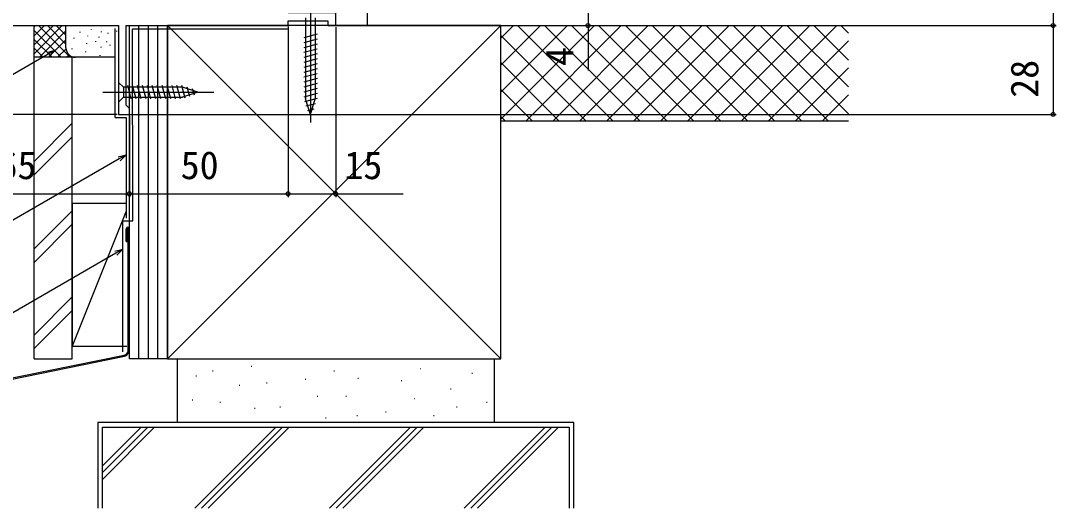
# Model space of a CAD drawing. Units: millimetres, scale not verified. Extents: x -525 to 525, y -783 to 779.
# Drawn here: x -344.2 to -18, y -194.6 to -41.1 of the extents above; entities that cross this region are included whole.
import ezdxf
from ezdxf.enums import TextEntityAlignment as Align

# ---------------------------------------------------------------- set-up
doc = ezdxf.new("R2010")
doc.units = ezdxf.units.MM
doc.header["$LTSCALE"] = 4
for name, color, linetype in [('0-2_YKK_11', 7, 'Continuous'), ('0-5_YKK_13', 4, 'Continuous'), ('0-7_YKK_D', 6, 'Continuous'), ('0-9_YSS_K', 3, 'Continuous'), ('0-A_YSS_KE', 3, 'Continuous')]:
    doc.layers.add(name, color=color, linetype=linetype)
doc.styles.add('ＭＳ ゴシック', font='')
doc.styles.get('ＭＳ ゴシック').set_extended_font_data('MS Gothic')

msp = doc.modelspace()

# ---------------------------------------------------------------- linework, layer by layer
at = {"layer": '0-2_YKK_11'}
msp.add_lwpolyline([(-374, -42.576), (-313.4, -42.576), (-313.4, -70.576), (-310, -70.576), (-310, -68.676), (-310.5, -68.176), (-311, -67.676), (-311, -42.576), (-260, -42.576), (-260, -41.076), (-247.5, -41.076), (-247.5, -42.576), (-245, -42.576), (-245, -38.576), (-260, -38.576)], dxfattribs=at)
at = {"layer": '0-5_YKK_13'}
for p, q in [((-253, -36.076), (-253.001, -73.076)), ((-254.55, -40.126), (-254.55, -65.66)), ((-251.45, -40.126), (-251.45, -65.66)), ((-250.9, -45.321), (-255.1, -46.447)), ((-250.9, -46.874), (-255.1, -48)), ((-250.9, -48.427), (-255.1, -49.553)), ((-250.9, -49.98), (-255.1, -51.106)), ((-250.9, -51.533), (-255.1, -52.658)), ((-250.9, -53.086), (-255.1, -54.211)), ((-250.9, -54.639), (-255.1, -55.764)), ((-250.9, -56.192), (-255.1, -57.317)), ((-250.9, -57.745), (-255.1, -58.87)), ((-313.4, -60.476), (-313.4, -66.676)), ((-313.4, -60.476), (-311.85, -62.026)), ((-309.424, -65.676), (-310.549, -61.476)), ((-307.871, -65.676), (-308.996, -61.476)), ((-306.318, -65.676), (-307.443, -61.476)), ((-304.765, -65.676), (-305.89, -61.476)), ((-303.212, -65.676), (-304.337, -61.476)), ((-301.659, -65.676), (-302.784, -61.476)), ((-300.106, -65.676), (-301.232, -61.476)), ((-298.553, -65.676), (-299.679, -61.476)), ((-297, -65.676), (-298.126, -61.476)), ((-295.447, -65.676), (-296.573, -61.476)), ((-293.894, -65.676), (-295.02, -61.476)), ((-292.411, -65.417), (-293.467, -61.476)), ((-290.979, -64.966), (-291.792, -61.93)), ((-250.9, -59.298), (-255.1, -60.423)), ((-250.9, -60.851), (-255.1, -61.976)), ((-318.4, -63.576), (-283.4, -63.576)), ((-313.4, -66.676), (-311.85, -65.126)), ((-293.316, -62.026), (-311.85, -62.026)), ((-311.85, -62.026), (-311.85, -65.126)), ((-311.85, -65.126), (-293.316, -65.126)), ((-288.4, -63.576), (-293.316, -62.026)), ((-288.4, -63.576), (-293.316, -65.126)), ((-289.547, -64.514), (-290.096, -62.465)), ((-250.9, -62.403), (-255.1, -63.529)), ((-250.9, -63.956), (-255.1, -65.082)), ((-250.9, -65.509), (-254.842, -66.565)), ((-253, -70.576), (-254.55, -65.66)), ((-253, -70.576), (-254.55, -65.66)), ((-251.354, -67.184), (-254.39, -67.997)), ((-253, -70.576), (-251.45, -65.66)), ((-251.889, -68.88), (-253.939, -69.429))]:
    msp.add_line(p, q, dxfattribs=at)
at = {"layer": '0-7_YKK_D'}
for p, q in [((-19, -2.576), (-19, -42.576)), ((-260, -42.826), (-260, -96.576)), ((-260, -43.826), (-260, -96.576)), ((-245.25, -42.576), (-18, -42.576)), ((-245, -43.076), (-245, -96.576)), ((-244.501, -42.576), (-18, -42.576)), ((-244.5, -42.576), (-164.509, -42.576)), ((-19, -42.576), (-19, -70.576)), ((-313.9, -70.576), (-478.005, -70.576)), ((-310.7, -70.576), (-18, -70.576)), ((-310, -71.076), (-310, -96.576)), ((-310, -71.076), (-310, -96.576)), ((-375, -95.576), (-310, -95.576)), ((-310, -95.576), (-260, -95.576))]:
    msp.add_line(p, q, dxfattribs=at)
for points in [[(-165.509, -38.576), (-165.509, -42.576), (-165.509, -56.694)], [(-333.397, -50.344), (-335.606, -51.619), (-399.872, -88.723), (-485.29, -88.723)], [(-335.947, -51.027), (-333.397, -50.344), (-335.264, -52.211)], [(-311, -83.271), (-313.209, -84.546), (-377.474, -121.65), (-467.871, -121.65)], [(-313.55, -83.954), (-311, -83.271), (-312.867, -85.137)], [(-260, -95.576), (-245, -95.576), (-223.723, -95.576)], [(-312.074, -112.97), (-314.283, -114.245), (-375.314, -149.481), (-464.032, -149.481)], [(-314.624, -113.653), (-312.074, -112.97), (-313.941, -114.836)]]:
    msp.add_lwpolyline(points, dxfattribs=at)
for centre in [(-165.509, -42.576), (-19, -42.576), (-19, -70.576), (-310, -95.576), (-310, -95.576), (-260, -95.576), (-260, -95.576), (-245, -95.576)]:
    msp.add_circle(centre, 0.637, dxfattribs=at)
at = {"layer": '0-9_YSS_K'}
for p, q in [((-340, -52.576), (-340, -42.576)), ((-340, -51.434), (-331.142, -42.576)), ((-340, -48.606), (-333.971, -42.576)), ((-340, -45.777), (-336.799, -42.576)), ((-340, -42.949), (-339.627, -42.576)), ((-340, -44.091), (-331.515, -52.576)), ((-338.686, -42.576), (-328.686, -52.576)), ((-338.314, -52.576), (-330, -44.263)), ((-335.858, -42.576), (-330, -48.434)), ((-333.029, -42.576), (-330, -45.606)), ((-330.201, -42.576), (-330, -42.777)), ((-330, -49.576), (-330, -42.576)), ((-325.674, -44.577), (-325.674, -44.777)), ((-322.068, -43.668), (-322.068, -43.868)), ((-318.891, -44.464), (-318.891, -44.664)), ((-316.84, -44.894), (-316.84, -45.094)), ((-314.047, -44.291), (-314.047, -44.491)), ((-310, -42.576), (-298, -42.576)), ((-310, -147.576), (-310, -42.576)), ((-310, -49.576), (-310, -42.576)), ((-307, -147.576), (-307, -42.576)), ((-304, -147.576), (-304, -42.576)), ((-301, -147.576), (-301, -42.576)), ((-298, -42.576), (-193, -147.576)), ((-298, -147.576), (-298, -42.576)), ((-298, -147.576), (-193, -42.576)), ((-193, -42.576), (-83.5, -42.576)), ((-193, -46.602), (-188.974, -42.576)), ((-193, -55.088), (-180.489, -42.576)), ((-193, -63.573), (-172.003, -42.576)), ((-193, -72.058), (-163.518, -42.576)), ((-157.702, -72.576), (-187.702, -42.576)), ((-185.033, -72.576), (-155.033, -42.576)), ((-149.217, -72.576), (-179.217, -42.576)), ((-176.548, -72.576), (-146.548, -42.576)), ((-140.731, -72.576), (-170.731, -42.576)), ((-168.062, -72.576), (-138.062, -42.576)), ((-132.246, -72.576), (-162.246, -42.576)), ((-159.577, -72.576), (-129.577, -42.576)), ((-123.761, -72.576), (-153.761, -42.576)), ((-151.092, -72.576), (-121.092, -42.576)), ((-115.275, -72.576), (-145.275, -42.576)), ((-142.606, -72.576), (-112.606, -42.576)), ((-106.79, -72.576), (-136.79, -42.576)), ((-134.121, -72.576), (-104.121, -42.576)), ((-98.305, -72.576), (-128.305, -42.576)), ((-125.636, -72.576), (-95.636, -42.576)), ((-89.82, -72.576), (-119.82, -42.576)), ((-117.151, -72.576), (-87.151, -42.576)), ((-83.5, -70.411), (-111.334, -42.576)), ((-83.5, -61.925), (-102.849, -42.576)), ((-83.5, -53.44), (-94.364, -42.576)), ((-83.5, -44.955), (-85.879, -42.576)), ((-340, -46.919), (-334.343, -52.576)), ((-335.485, -52.576), (-330, -47.091)), ((-327.505, -46.433), (-327.505, -46.633)), ((-323.499, -48.102), (-323.499, -48.302)), ((-323.165, -45.765), (-323.165, -45.965)), ((-320.706, -47.499), (-320.706, -47.699)), ((-319.658, -46.099), (-319.658, -46.299)), ((-317.173, -47.564), (-317.173, -47.764)), ((-316.217, -48.658), (-316.217, -48.858)), ((-166.187, -72.576), (-193, -45.763)), ((-108.665, -72.576), (-83.5, -47.411)), ((-340, -49.748), (-337.172, -52.576)), ((-332.657, -52.576), (-329.982, -49.902)), ((-329.828, -52.576), (-329.034, -51.782)), ((-328.172, -49.771), (-328.172, -49.971)), ((-323.833, -50.773), (-323.833, -50.973)), ((-319.344, -51.931), (-319.344, -52.131)), ((-319.01, -49.261), (-319.01, -49.461)), ((-327, -52.576), (-340, -52.576)), ((-314.5, -52.576), (-327, -52.576)), ((-174.672, -72.576), (-193, -54.249)), ((-100.18, -72.576), (-83.5, -55.896)), ((-183.158, -72.576), (-193, -62.734)), ((-91.695, -72.576), (-83.5, -64.382)), ((-191.643, -72.576), (-193, -71.219)), ((-328, -73.345), (-340, -85.345)), ((-193, -72.576), (-83.5, -72.576)), ((-328, -77.587), (-340, -89.587)), ((-328, -100.918), (-340, -112.918)), ((-311, -101.076), (-328, -143.576)), ((-340, -117.161), (-328, -105.161)), ((-328, -128.047), (-340, -140.047)), ((-328, -132.289), (-340, -144.289)), ((-298, -147.576), (-310, -147.576)), ((-271.683, -149.817), (-271.483, -149.817)), ((-289.084, -152.843), (-288.884, -152.843)), ((-283.788, -151.33), (-283.588, -151.33)), ((-245.58, -151.33), (-245.38, -151.33)), ((-218.343, -150.573), (-218.143, -150.573)), ((-202.077, -152.086), (-201.877, -152.086)), ((-275.465, -155.869), (-275.265, -155.869)), ((-266.765, -155.113), (-266.565, -155.113)), ((-254.659, -153.978), (-254.459, -153.978)), ((-238.015, -153.6), (-237.815, -153.6)), ((-224.396, -154.356), (-224.196, -154.356)), ((-250.876, -159.274), (-250.676, -159.274)), ((-241.797, -159.274), (-241.597, -159.274)), ((-208.886, -157.004), (-208.686, -157.004)), ((-290.219, -160.409), (-290.019, -160.409)), ((-281.518, -161.165), (-281.318, -161.165)), ((-270.548, -163.057), (-270.348, -163.057)), ((-262.604, -162.679), (-262.404, -162.679)), ((-220.235, -160.031), (-220.035, -160.031)), ((-206.995, -162.679), (-206.795, -162.679)), ((-197.537, -161.165), (-197.337, -161.165)), ((-248.228, -166.083), (-248.028, -166.083)), ((-238.393, -165.327), (-238.193, -165.327)), ((-229.314, -164.192), (-229.114, -164.192)), ((-214.182, -165.327), (-213.982, -165.327)), ((-318.498, -194.586), (-318.498, -169.076)), ((-318.498, -169.076), (-171.498, -169.076)), ((-318.498, -185.492), (-302.083, -169.076)), ((-318.498, -183.371), (-304.204, -169.076)), ((-318.498, -181.249), (-306.325, -169.076)), ((-289.409, -194.586), (-263.899, -169.076)), ((-287.288, -194.586), (-261.778, -169.076)), ((-285.167, -194.586), (-259.656, -169.076)), ((-221.473, -169.076), (-246.983, -194.586)), ((-244.861, -194.586), (-219.351, -169.076)), ((-217.23, -169.076), (-242.74, -194.586)), ((-204.556, -194.586), (-179.046, -169.076)), ((-202.435, -194.586), (-176.925, -169.076)), ((-200.314, -194.586), (-174.804, -169.076)), ((-171.498, -169.076), (-171.498, -194.586))]:
    msp.add_line(p, q, dxfattribs=at)
msp.add_lwpolyline([(-311, -98.576), (-328, -98.576), (-328, -143.576), (-310.8, -143.576)], dxfattribs=at)
msp.add_arc((-327, -49.576), 3, 180, 270, dxfattribs=at)
at = {"layer": '0-A_YSS_KE'}
for p, q in [((-235, -42.576), (-235, -18.576)), ((-314.5, -71.573), (-314.5, -43.466)), ((-309, -43.576), (-260, -43.576)), ((-308.968, -104.076), (-309, -43.576)), ((-235, -42.576), (-83.5, -42.576)), ((-193, -147.576), (-193, -42.576)), ((-340, -147.576), (-340, -52.576)), ((-314.5, -71.573), (-311, -71.573)), ((-311, -71.573), (-311, -103.275)), ((-312.099, -145.292), (-312.067, -104.076)), ((-312.067, -104.076), (-308.968, -104.076)), ((-311, -110.576), (-311, -106.576)), ((-310.35, -144.728), (-310.35, -106.576)), ((-310, -144.728), (-310, -106.576)), ((-358.399, -155.852), (-311.671, -146.345)), ((-358.329, -156.195), (-311.601, -146.688)), ((-340, -147.576), (-328, -147.576)), ((-298, -147.576), (-193, -147.576)), ((-295, -147.576), (-295, -167.576)), ((-295, -147.576), (-195, -147.576)), ((-195, -167.576), (-195, -147.576)), ((-319.998, -167.576), (-319.998, -194.586)), ((-195, -167.576), (-295, -167.576))]:
    msp.add_line(p, q, dxfattribs=at)
for points in [[(-193, -42.576), (-298, -42.576), (-298, -147.576)], [(-328, -147.576), (-328, -52.576), (-340, -52.576)], [(-311, -110.576), (-310.65, -110.576), (-310.65, -106.576)], [(-169.998, -194.586), (-169.998, -167.576), (-319.998, -167.576)]]:
    msp.add_lwpolyline(points, dxfattribs=at)
for centre, radius, start, end in [((-310.5, -106.576), 0.5, 0, 180), ((-310.5, -106.576), 0.15, 0, 180), ((-312, -144.728), 1.65, 281.5, 0), ((-312, -144.728), 2, 281.5, 0)]:
    msp.add_arc(centre, radius, start, end, dxfattribs=at)

# ---------------------------------------------------------------- texts
at = {"layer": '0-7_YKK_D', "style": 'ＭＳ ゴシック'}
for s, p in [('4', (-167.509, -55.308)), ('28', (-21, -65.338))]:
    msp.add_text(s, height=8.798, rotation=90, dxfattribs=at).set_placement(p, align=Align.BOTTOM_LEFT)
for s, p in [('65', (-351.261, -93.576)), ('50', (-293.864, -93.576)), ('15', (-242.291, -93.576))]:
    msp.add_text(s, height=8.798, dxfattribs=at).set_placement(p, align=Align.BOTTOM_LEFT)

doc.saveas('drawing.dxf')
